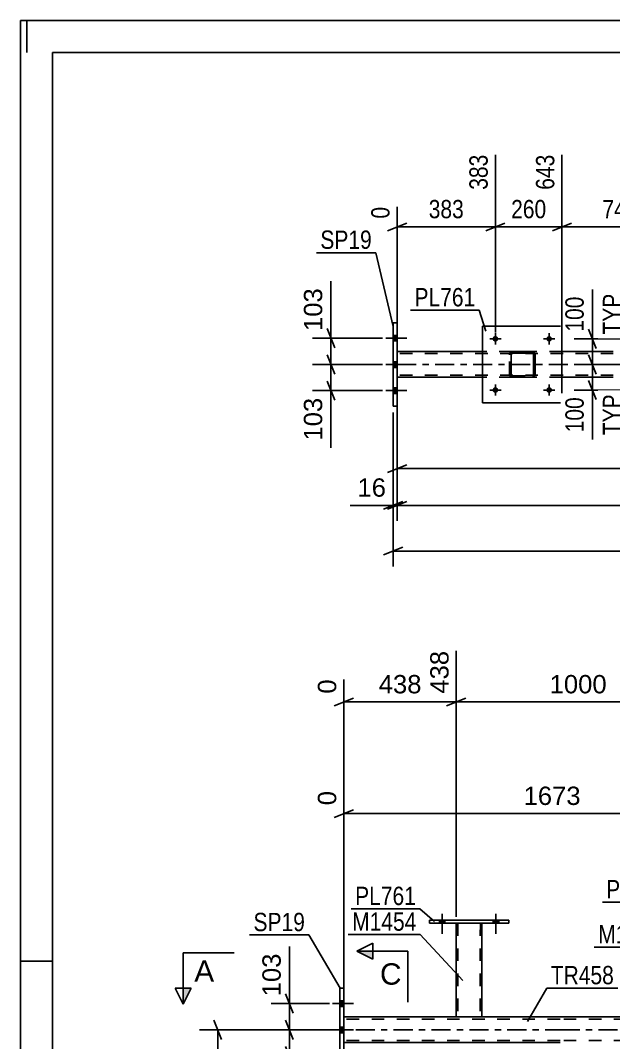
# Model space of a CAD drawing. Header units: millimetres. Extents: x 0 to 841, y 0 to 594.
# Drawn here: x 0 to 92.6, y 434.3 to 594 of the extents above; entities that cross this region are included whole.
import ezdxf

# ---------------------------------------------------------------- set-up
doc = ezdxf.new("R2010")
doc.units = ezdxf.units.MM
doc.linetypes.add('DXK_LINE_DOT2', pattern=[3.9198, 1.9599, -1.9599])
doc.linetypes.add('DXK_LINE_DOT3', pattern=[5.9187, 2.979, -0.9799, 0.9799, -0.9799])
doc.styles.add('Arial', font='arial.ttf', dxfattribs={"height": 0.2})
doc.styles.add('Arial Narrow', font='ARIALN.TTF', dxfattribs={"height": 0.2})

# ---------------------------------------------------------------- blocks, each defined once
blk = doc.blocks.new('Unknown-318892383-1113')
at = {"color": 5, "linetype": 'Continuous'}
for p, q in [((841, 594), (0, 594)), ((0, 594), (0, 0)), ((1, 589), (1, 594)), ((836, 589), (5, 589)), ((5, 589), (5, 5)), ((5, 447), (0, 447))]:
    blk.add_line(p, q, dxfattribs=at)
blk = doc.blocks.new('Bolt-318892383-4249 - 4224')
at = {"linetype": 'Continuous'}
for points in [[(65.41, 452.92), (66.29, 452.92), (66.29, 453.4), (65.41, 453.4)], [(73.81, 452.92), (74.69, 452.92), (74.69, 453.4), (73.81, 453.4)]]:
    blk.add_hatch(color=1, dxfattribs=at).paths.add_polyline_path(points)
at = {"color": 1, "linetype": 'Continuous'}
for p, q in [((65.85, 454.4), (65.85, 451.28)), ((74.25, 454.4), (74.25, 451.28)), ((65.41, 453.4), (65.41, 452.92)), ((66.29, 453.4), (66.29, 452.92)), ((73.81, 453.4), (73.81, 452.92)), ((74.69, 453.4), (74.69, 452.92))]:
    blk.add_line(p, q, dxfattribs=at)
blk = doc.blocks.new('Bolt-318892383-4278 - 4224')
at = {"linetype": 'Continuous'}
for points in [[(65.41, 452.92), (66.29, 452.92), (66.29, 453.4), (65.41, 453.4)], [(73.81, 452.92), (74.69, 452.92), (74.69, 453.4), (73.81, 453.4)]]:
    blk.add_hatch(color=1, dxfattribs=at).paths.add_polyline_path(points)
at = {"color": 1, "linetype": 'Continuous'}
for p, q in [((65.85, 454.4), (65.85, 451.28)), ((74.25, 454.4), (74.25, 451.28)), ((65.41, 453.4), (65.41, 452.92)), ((66.29, 453.4), (66.29, 452.92)), ((73.81, 453.4), (73.81, 452.92)), ((74.69, 453.4), (74.69, 452.92))]:
    blk.add_line(p, q, dxfattribs=at)
blk = doc.blocks.new('Part-318892383-4358 - 4224')
at = {"color": 2, "linetype": 'Continuous'}
for p, q in [((63.85, 452.92), (63.85, 453.4)), ((76.25, 453.4), (63.85, 453.4)), ((76.25, 452.92), (63.85, 452.92)), ((76.25, 452.92), (76.25, 453.4))]:
    blk.add_line(p, q, dxfattribs=at)
blk = doc.blocks.new('Part-318892383-4353 - 4224')
at = {"color": 2, "linetype": 'Continuous'}
for p, q in [((68.04, 438.28), (50.51, 438.28)), ((84.25, 438.28), (72.04, 438.28)), ((106.1, 438.28), (84.35, 438.28)), ((84.25, 434.28), (50.51, 434.28))]:
    blk.add_line(p, q, dxfattribs=at)
at = {"color": 7, "linetype": 'DXK_LINE_DOT2'}
for p, q in [((50.51, 434.28), (50.51, 438.28)), ((84.25, 437.96), (50.51, 437.96)), ((72.04, 438.28), (68.04, 438.28)), ((768.84, 437.96), (84.35, 437.96)), ((84.25, 434.6), (50.51, 434.6)), ((768.84, 434.6), (84.35, 434.6))]:
    blk.add_line(p, q, dxfattribs=at)
at = {"color": 7, "linetype": 'DXK_LINE_DOT3'}
for p, q in [((40.51, 436.28), (84.25, 436.28)), ((84.35, 436.28), (778.64, 436.28))]:
    blk.add_line(p, q, dxfattribs=at)
blk = doc.blocks.new('Part-318892383-4363 - 4224')
at = {"color": 2, "linetype": 'Continuous'}
for p, q in [((68.05, 452.92), (68.04, 438.28)), ((72.05, 452.92), (72.04, 438.28)), ((68.08, 438.28), (68.04, 438.28)), ((68.18, 438.28), (68.08, 438.28)), ((68.34, 438.28), (68.18, 438.28)), ((71.74, 438.28), (68.34, 438.28)), ((71.9, 438.28), (71.74, 438.28)), ((72, 438.28), (71.9, 438.28)), ((72.04, 438.28), (72, 438.28))]:
    blk.add_line(p, q, dxfattribs=at)
at = {"color": 7, "linetype": 'DXK_LINE_DOT2'}
for p, q in [((68.05, 452.92), (68.05, 452.92)), ((68.05, 452.92), (68.05, 452.92)), ((68.05, 452.92), (68.05, 452.92)), ((68.08, 452.92), (68.05, 452.92)), ((68.05, 452.92), (68.08, 452.92)), ((68.19, 452.92), (68.08, 452.92)), ((68.08, 452.92), (68.19, 452.92)), ((68.34, 452.92), (68.19, 452.92)), ((68.19, 452.92), (68.34, 452.92)), ((68.29, 452.92), (68.28, 438.28)), ((68.29, 452.92), (68.29, 452.92)), ((68.3, 452.92), (68.29, 452.92)), ((68.29, 452.92), (68.3, 452.92)), ((68.36, 452.92), (68.3, 452.92)), ((68.3, 452.92), (68.36, 452.92)), ((71.75, 452.92), (68.34, 452.92)), ((71.75, 452.92), (68.34, 452.92)), ((71.66, 452.92), (68.36, 452.92)), ((68.36, 452.92), (68.43, 452.92)), ((71.74, 452.92), (68.43, 452.92)), ((71.74, 452.92), (71.66, 452.92)), ((71.79, 452.92), (71.74, 452.92)), ((71.74, 452.92), (71.79, 452.92)), ((71.75, 452.92), (71.91, 452.92)), ((71.91, 452.92), (71.75, 452.92)), ((71.81, 452.92), (71.79, 452.92)), ((71.79, 452.92), (71.81, 452.92)), ((71.81, 452.92), (71.8, 438.28)), ((71.81, 452.92), (71.81, 452.92)), ((71.91, 452.92), (72.01, 452.92)), ((72.01, 452.92), (71.91, 452.92)), ((72.01, 452.92), (72.05, 452.92)), ((72.05, 452.92), (72.01, 452.92)), ((72.05, 452.92), (72.05, 452.92)), ((72.05, 452.92), (72.05, 452.92)), ((72.05, 452.92), (72.05, 452.92)), ((68.04, 438.28), (68.08, 438.28)), ((68.08, 438.28), (68.18, 438.28)), ((68.18, 438.28), (68.34, 438.28)), ((68.3, 438.28), (68.28, 438.28)), ((68.28, 438.28), (68.3, 438.28)), ((68.35, 438.28), (68.3, 438.28)), ((68.3, 438.28), (68.34, 438.28)), ((71.74, 438.28), (68.34, 438.28)), ((68.34, 438.28), (68.35, 438.28)), ((71.65, 438.28), (68.35, 438.28)), ((68.35, 438.28), (68.43, 438.28)), ((71.73, 438.28), (68.43, 438.28)), ((71.73, 438.28), (71.65, 438.28)), ((71.78, 438.28), (71.73, 438.28)), ((71.73, 438.28), (71.78, 438.28)), ((71.74, 438.28), (71.9, 438.28)), ((71.8, 438.28), (71.78, 438.28)), ((71.78, 438.28), (71.8, 438.28)), ((71.9, 438.28), (72, 438.28)), ((72, 438.28), (72.04, 438.28))]:
    blk.add_line(p, q, dxfattribs=at)
blk = doc.blocks.new('Bolt-318892383-4507 - 4224')
at = {"linetype": 'Continuous'}
for points in [[(50.51, 439.94), (50.51, 440.82), (49.87, 440.82), (49.87, 439.94)], [(50.51, 439.94), (50.51, 440.82), (49.87, 440.82), (49.87, 439.94)], [(50.51, 439.94), (50.51, 440.82), (49.87, 440.82), (49.87, 439.94)], [(50.51, 435.82), (50.51, 436.7), (49.87, 436.7), (49.87, 435.82)], [(50.51, 435.82), (50.51, 436.7), (49.87, 436.7), (49.87, 435.82)], [(50.51, 431.74), (50.51, 432.62), (49.87, 432.62), (49.87, 431.74)], [(50.51, 431.74), (50.51, 432.62), (49.87, 432.62), (49.87, 431.74)], [(50.51, 431.74), (50.51, 432.62), (49.87, 432.62), (49.87, 431.74)]]:
    blk.add_hatch(color=1, dxfattribs=at).paths.add_polyline_path(points)
at = {"color": 1, "linetype": 'Continuous'}
for p, q in [((49.87, 440.82), (50.51, 440.82)), ((49.87, 440.82), (50.51, 440.82)), ((49.87, 440.82), (50.51, 440.82)), ((48.71, 440.38), (52.03, 440.38)), ((48.71, 440.38), (52.03, 440.38)), ((48.71, 440.38), (52.03, 440.38)), ((49.87, 439.94), (50.51, 439.94)), ((49.87, 439.94), (50.51, 439.94)), ((49.87, 439.94), (50.51, 439.94)), ((48.71, 436.26), (52.03, 436.26)), ((48.71, 436.26), (52.03, 436.26)), ((49.87, 436.7), (50.51, 436.7)), ((49.87, 436.7), (50.51, 436.7)), ((49.87, 435.82), (50.51, 435.82)), ((49.87, 435.82), (50.51, 435.82)), ((48.71, 432.18), (52.03, 432.18)), ((48.71, 432.18), (52.03, 432.18)), ((48.71, 432.18), (52.03, 432.18)), ((49.87, 432.62), (50.51, 432.62)), ((49.87, 432.62), (50.51, 432.62)), ((49.87, 432.62), (50.51, 432.62)), ((49.87, 431.74), (50.51, 431.74)), ((49.87, 431.74), (50.51, 431.74)), ((49.87, 431.74), (50.51, 431.74))]:
    blk.add_line(p, q, dxfattribs=at)
blk = doc.blocks.new('Part-318892383-4689 - 4224')
at = {"color": 2, "linetype": 'Continuous'}
for p, q in [((49.87, 429.78), (49.87, 442.78)), ((50.51, 442.78), (49.87, 442.78)), ((50.51, 429.78), (50.51, 442.78)), ((49.87, 429.78), (50.51, 429.78))]:
    blk.add_line(p, q, dxfattribs=at)
blk = doc.blocks.new('Part-318892383-6017 - 5883')
at = {"color": 2, "linetype": 'Continuous'}
for p, q in [((58.83, 546.75), (58.19, 546.75)), ((58.19, 546.75), (58.19, 533.75)), ((58.83, 546.75), (58.83, 533.75)), ((58.83, 533.75), (58.19, 533.75))]:
    blk.add_line(p, q, dxfattribs=at)
blk = doc.blocks.new('Part-318892383-5936 - 5883')
at = {"color": 2, "linetype": 'Continuous'}
for p, q in [((72.16, 534.25), (72.16, 546.25)), ((72.16, 546.25), (72.16, 546.25)), ((72.16, 546.25), (84.56, 546.25)), ((84.56, 546.25), (84.56, 534.25)), ((72.16, 534.25), (72.16, 534.25)), ((84.56, 534.25), (72.16, 534.25))]:
    blk.add_line(p, q, dxfattribs=at)
at = {"color": 7, "linetype": 'DXK_LINE_DOT2'}
for p, q in [((72.16, 546.25), (72.16, 534.25)), ((72.16, 546.25), (72.16, 546.25)), ((84.56, 534.25), (84.56, 546.25)), ((72.16, 534.25), (72.16, 534.25))]:
    blk.add_line(p, q, dxfattribs=at)
blk = doc.blocks.new('Bolt-318892383-5907 - 5883')
at = {"linetype": 'Continuous'}
for points in [[(73.72, 536.25), (73.73, 536.34), (73.76, 536.43), (73.8, 536.51), (73.87, 536.58), (73.94, 536.63), (74.02, 536.67), (74.11, 536.69), (74.21, 536.69), (74.3, 536.67), (74.38, 536.63), (74.45, 536.58), (74.52, 536.51), (74.56, 536.43), (74.59, 536.34), (74.6, 536.25), (74.59, 536.16), (74.56, 536.07), (74.52, 535.99), (74.45, 535.92), (74.38, 535.87), (74.3, 535.83), (74.21, 535.81), (74.11, 535.81), (74.02, 535.83), (73.94, 535.87), (73.87, 535.92), (73.8, 535.99), (73.76, 536.07), (73.73, 536.16)], [(82.12, 536.25), (82.13, 536.34), (82.16, 536.43), (82.2, 536.51), (82.27, 536.58), (82.34, 536.63), (82.42, 536.67), (82.51, 536.69), (82.61, 536.69), (82.7, 536.67), (82.78, 536.63), (82.85, 536.58), (82.92, 536.51), (82.96, 536.43), (82.99, 536.34), (83, 536.25), (82.99, 536.16), (82.96, 536.07), (82.92, 535.99), (82.85, 535.92), (82.78, 535.87), (82.7, 535.83), (82.61, 535.81), (82.51, 535.81), (82.42, 535.83), (82.34, 535.87), (82.27, 535.92), (82.2, 535.99), (82.16, 536.07), (82.13, 536.16)]]:
    blk.add_hatch(color=1, dxfattribs=at).paths.add_polyline_path(points)
at = {"color": 1, "linetype": 'Continuous'}
for p, q in [((74.16, 537.13), (74.16, 535.37)), ((82.56, 537.13), (82.56, 535.37)), ((73.28, 536.25), (75.04, 536.25)), ((81.68, 536.25), (83.44, 536.25))]:
    blk.add_line(p, q, dxfattribs=at)
blk = doc.blocks.new('Bolt-318892383-5908 - 5883')
at = {"linetype": 'Continuous'}
for points in [[(73.72, 544.25), (73.73, 544.34), (73.76, 544.43), (73.8, 544.51), (73.87, 544.58), (73.94, 544.63), (74.02, 544.67), (74.11, 544.69), (74.21, 544.69), (74.3, 544.67), (74.38, 544.63), (74.45, 544.58), (74.52, 544.51), (74.56, 544.43), (74.59, 544.34), (74.6, 544.25), (74.59, 544.16), (74.56, 544.07), (74.52, 543.99), (74.45, 543.92), (74.38, 543.87), (74.3, 543.83), (74.21, 543.81), (74.11, 543.81), (74.02, 543.83), (73.94, 543.87), (73.87, 543.92), (73.8, 543.99), (73.76, 544.07), (73.73, 544.16)], [(82.12, 544.25), (82.13, 544.34), (82.16, 544.43), (82.2, 544.51), (82.27, 544.58), (82.34, 544.63), (82.42, 544.67), (82.51, 544.69), (82.61, 544.69), (82.7, 544.67), (82.78, 544.63), (82.85, 544.58), (82.92, 544.51), (82.96, 544.43), (82.99, 544.34), (83, 544.25), (82.99, 544.16), (82.96, 544.07), (82.92, 543.99), (82.85, 543.92), (82.78, 543.87), (82.7, 543.83), (82.61, 543.81), (82.51, 543.81), (82.42, 543.83), (82.34, 543.87), (82.27, 543.92), (82.2, 543.99), (82.16, 544.07), (82.13, 544.16)]]:
    blk.add_hatch(color=1, dxfattribs=at).paths.add_polyline_path(points)
at = {"color": 1, "linetype": 'Continuous'}
for p, q in [((74.16, 545.13), (74.16, 543.37)), ((82.56, 545.13), (82.56, 543.37)), ((73.28, 544.25), (75.04, 544.25)), ((81.68, 544.25), (83.44, 544.25))]:
    blk.add_line(p, q, dxfattribs=at)
blk = doc.blocks.new('Bolt-318892383-5919 - 5883')
at = {"linetype": 'Continuous'}
for points in [[(58.19, 544.79), (58.19, 543.91), (58.83, 543.91), (58.83, 544.79)], [(58.19, 544.79), (58.19, 543.91), (58.83, 543.91), (58.83, 544.79)], [(58.19, 544.79), (58.19, 543.91), (58.83, 543.91), (58.83, 544.79)], [(58.19, 540.67), (58.19, 539.79), (58.83, 539.79), (58.83, 540.67)], [(58.19, 540.67), (58.19, 539.79), (58.83, 539.79), (58.83, 540.67)], [(58.19, 536.59), (58.19, 535.71), (58.83, 535.71), (58.83, 536.59)], [(58.19, 536.59), (58.19, 535.71), (58.83, 535.71), (58.83, 536.59)], [(58.19, 536.59), (58.19, 535.71), (58.83, 535.71), (58.83, 536.59)]]:
    blk.add_hatch(color=1, dxfattribs=at).paths.add_polyline_path(points)
at = {"color": 1, "linetype": 'Continuous'}
for p, q in [((58.19, 544.79), (58.83, 544.79)), ((58.19, 544.79), (58.83, 544.79)), ((58.19, 544.79), (58.83, 544.79)), ((57.03, 544.35), (60.35, 544.35)), ((57.03, 544.35), (60.35, 544.35)), ((57.03, 544.35), (60.35, 544.35)), ((58.19, 543.91), (58.83, 543.91)), ((58.19, 543.91), (58.83, 543.91)), ((58.19, 543.91), (58.83, 543.91)), ((57.03, 540.23), (60.35, 540.23)), ((57.03, 540.23), (60.35, 540.23)), ((58.19, 540.67), (58.83, 540.67)), ((58.19, 540.67), (58.83, 540.67)), ((58.19, 539.79), (58.83, 539.79)), ((58.19, 539.79), (58.83, 539.79)), ((57.03, 536.15), (60.35, 536.15)), ((57.03, 536.15), (60.35, 536.15)), ((57.03, 536.15), (60.35, 536.15)), ((58.19, 536.59), (58.83, 536.59)), ((58.19, 536.59), (58.83, 536.59)), ((58.19, 536.59), (58.83, 536.59)), ((58.19, 535.71), (58.83, 535.71)), ((58.19, 535.71), (58.83, 535.71)), ((58.19, 535.71), (58.83, 535.71))]:
    blk.add_line(p, q, dxfattribs=at)
blk = doc.blocks.new('Part-318892383-5931 - 5883')
at = {"color": 7, "linetype": 'DXK_LINE_DOT2'}
for p, q in [((76.36, 541.77), (76.39, 541.95)), ((76.4, 541.95), (76.36, 541.77)), ((76.36, 538.73), (76.36, 541.77)), ((76.36, 541.77), (76.36, 541.77)), ((76.36, 538.73), (76.36, 541.77)), ((76.6, 541.77), (76.62, 541.86)), ((76.61, 541.86), (76.6, 541.77)), ((76.6, 538.73), (76.6, 541.77)), ((76.6, 541.77), (76.6, 541.77)), ((76.6, 541.77), (76.6, 538.73)), ((76.67, 541.94), (76.61, 541.86)), ((76.62, 541.86), (76.67, 541.94)), ((76.65, 542.21), (76.84, 542.25)), ((76.84, 542.25), (76.66, 542.21)), ((76.67, 541.94), (76.75, 541.99)), ((76.74, 541.99), (76.67, 541.94)), ((76.84, 542.01), (76.74, 541.99)), ((76.75, 541.99), (76.84, 542.01)), ((76.84, 542.25), (79.88, 542.25)), ((76.84, 542.25), (76.84, 542.25)), ((76.84, 542.25), (79.88, 542.25)), ((76.84, 542.01), (79.88, 542.01)), ((76.84, 542.01), (76.84, 542.01)), ((79.88, 542.01), (76.84, 542.01)), ((79.88, 542.25), (79.88, 542.25)), ((79.88, 542.25), (80.06, 542.21)), ((80.06, 542.21), (79.88, 542.25)), ((79.88, 542.01), (79.88, 542.01)), ((79.88, 542.01), (79.97, 541.99)), ((79.97, 541.99), (79.88, 542.01)), ((79.97, 541.99), (79.97, 541.99)), ((79.97, 541.99), (80.05, 541.94)), ((80.05, 541.94), (79.97, 541.99)), ((80.05, 541.94), (80.1, 541.86)), ((80.1, 541.86), (80.05, 541.94)), ((80.1, 541.86), (80.12, 541.77)), ((80.12, 541.77), (80.1, 541.86)), ((80.12, 538.73), (80.12, 541.77)), ((80.12, 541.77), (80.12, 541.77)), ((80.12, 541.77), (80.12, 538.73)), ((80.32, 541.95), (80.36, 541.77)), ((80.36, 541.77), (80.32, 541.95)), ((80.36, 538.73), (80.36, 541.77)), ((80.36, 541.77), (80.36, 541.77)), ((80.36, 541.77), (80.36, 538.73)), ((76.36, 538.73), (76.36, 538.73)), ((76.39, 538.55), (76.36, 538.73)), ((76.36, 538.73), (76.4, 538.55)), ((76.6, 538.73), (76.6, 538.73)), ((76.62, 538.64), (76.6, 538.73)), ((76.6, 538.73), (76.61, 538.64)), ((76.61, 538.64), (76.67, 538.56)), ((76.67, 538.56), (76.62, 538.64)), ((76.65, 538.29), (76.66, 538.29)), ((76.84, 538.25), (76.65, 538.29)), ((76.66, 538.29), (76.84, 538.25)), ((76.75, 538.51), (76.67, 538.56)), ((76.67, 538.56), (76.74, 538.51)), ((76.74, 538.51), (76.84, 538.49)), ((76.84, 538.49), (76.75, 538.51)), ((76.84, 538.49), (79.88, 538.49)), ((76.84, 538.49), (76.84, 538.49)), ((76.84, 538.49), (79.88, 538.49)), ((76.84, 538.25), (79.88, 538.25)), ((76.84, 538.25), (76.84, 538.25)), ((76.84, 538.25), (79.88, 538.25)), ((79.97, 538.51), (79.88, 538.49)), ((79.88, 538.49), (79.97, 538.51)), ((79.88, 538.49), (79.88, 538.49)), ((80.06, 538.29), (79.88, 538.25)), ((79.88, 538.25), (80.06, 538.29)), ((79.88, 538.25), (79.88, 538.25)), ((80.05, 538.56), (79.97, 538.51)), ((79.97, 538.51), (80.05, 538.56)), ((80.1, 538.64), (80.05, 538.56)), ((80.05, 538.56), (80.1, 538.64)), ((80.12, 538.73), (80.1, 538.64)), ((80.1, 538.64), (80.12, 538.73)), ((80.12, 538.73), (80.12, 538.73)), ((80.36, 538.73), (80.32, 538.55)), ((80.32, 538.55), (80.36, 538.73)), ((80.36, 538.73), (80.36, 538.73))]:
    blk.add_line(p, q, dxfattribs=at)
at = {"color": 7, "linetype": 'DXK_LINE_DOT3'}
blk.add_line((78.36, 540.25), (78.35, 540.25), dxfattribs=at)
at = {"color": 7, "linetype": 'DXK_LINE_DOT2'}
for centre, start, end in [((76.84, 541.77), 112.5, 157.5), ((76.84, 541.77), 112.5, 157.5), ((79.88, 541.77), 22.5, 67.5), ((79.88, 541.77), 22.5, 67.5), ((76.84, 538.73), 202.5, 247.5), ((76.84, 538.73), 202.5, 247.5), ((79.88, 538.73), 292.5, 337.5), ((79.88, 538.73), 292.5, 337.5)]:
    blk.add_arc(centre, 0.48, start, end, dxfattribs=at)
blk = doc.blocks.new('Part-318892383-5941 - 5883')
at = {"color": 2, "linetype": 'Continuous'}
for p, q in [((72.16, 542.25), (58.83, 542.25)), ((92.56, 542.25), (84.56, 542.25)), ((72.16, 538.25), (58.83, 538.25)), ((92.56, 538.25), (84.56, 538.25))]:
    blk.add_line(p, q, dxfattribs=at)
at = {"color": 7, "linetype": 'DXK_LINE_DOT2'}
for p, q in [((58.83, 542.25), (58.83, 538.25)), ((92.56, 541.93), (58.83, 541.93)), ((84.56, 542.25), (72.16, 542.25)), ((92.56, 538.57), (58.83, 538.57)), ((84.56, 538.25), (72.16, 538.25))]:
    blk.add_line(p, q, dxfattribs=at)
at = {"color": 7, "linetype": 'DXK_LINE_DOT3'}
blk.add_line((58.83, 540.25), (92.56, 540.25), dxfattribs=at)
blk = doc.blocks.new('StraightDimension-318892383-5460 - 4224')
at = {"color": 7, "linetype": 'Continuous'}
for p, q in [((68.05, 453.92), (68.05, 495.48)), ((50.51, 439.28), (50.51, 491.03)), ((52.01, 488.1), (49.01, 486.9)), ((50.51, 487.5), (68.05, 487.5)), ((66.55, 486.9), (69.55, 488.1))]:
    blk.add_line(p, q, dxfattribs=at)
at = {"color": 0}
blk.add_wipeout([(63.21, 488.25), (63.21, 492.45), (55.34, 492.45), (55.34, 488.25)], dxfattribs=at)
at = {"color": 0, "linetype": 'Continuous'}
blk.add_wipeout([(49.91, 491.63), (45.71, 491.63), (45.71, 488.2), (49.91, 488.2)], dxfattribs=at)
at = {"color": 3, "linetype": 'Continuous', "style": 'Arial'}
blk.add_text('0', height=2.87, rotation=90.0002, dxfattribs=at).set_placement((49.31, 488.8))
at = {"color": 0, "linetype": 'Continuous'}
blk.add_wipeout([(67.45, 496.08), (63.25, 496.08), (63.25, 488.2), (67.45, 488.2)], dxfattribs=at)
at = {"color": 3, "linetype": 'Continuous', "style": 'Arial'}
blk.add_text('438', height=2.865, rotation=90.0002, dxfattribs=at).set_placement((66.85, 488.8))
at = {"color": 3, "style": 'Arial'}
blk.add_text('438', height=2.865, dxfattribs=at).set_placement((55.94, 488.85))
blk = doc.blocks.new('StraightDimension-318892383-5310 - 4224')
at = {"color": 7, "linetype": 'Continuous'}
for p, q in [((106.11, 453.91), (106.11, 497.7)), ((68.05, 453.92), (68.05, 495.48)), ((69.55, 488.1), (66.55, 486.9)), ((68.05, 487.5), (106.11, 487.5)), ((104.61, 486.9), (107.61, 488.1))]:
    blk.add_line(p, q, dxfattribs=at)
at = {"color": 0, "linetype": 'Continuous'}
blk.add_wipeout([(105.51, 498.3), (101.31, 498.3), (101.31, 488.2), (105.51, 488.2)], dxfattribs=at)
at = {"color": 0}
blk.add_wipeout([(92.12, 488.25), (92.12, 492.45), (82.03, 492.45), (82.03, 488.25)], dxfattribs=at)
at = {"color": 3, "linetype": 'Continuous', "style": 'Arial'}
blk.add_text('1438', height=2.865, rotation=90.0002, dxfattribs=at).set_placement((104.91, 488.8))
at = {"color": 3, "style": 'Arial'}
blk.add_text('1000', height=2.865, dxfattribs=at).set_placement((82.63, 488.85))
blk = doc.blocks.new('StraightDimension-318892383-5284 - 4224')
at = {"color": 7, "linetype": 'Continuous'}
for p, q in [((41.39, 441.88), (42.59, 438.88)), ((48.28, 440.38), (39.14, 440.38)), ((41.99, 436.28), (41.99, 440.38)), ((42.59, 434.78), (41.39, 437.78)), ((48.87, 436.28), (39.14, 436.28))]:
    blk.add_line(p, q, dxfattribs=at)
at = {"color": 0}
blk.add_wipeout([(41.24, 448.78), (37.04, 448.78), (37.04, 440.91), (41.24, 440.91)], dxfattribs=at)
at = {"color": 7, "linetype": 'Continuous'}
blk.add_line((41.99, 440.38), (41.99, 449.3), dxfattribs=at)
blk.add_line((41.99, 440.38), (41.99, 449.3), dxfattribs=at)
at = {"color": 3, "style": 'Arial'}
blk.add_text('103', height=2.865, rotation=90.0002, dxfattribs=at).set_placement((40.64, 441.51))
blk = doc.blocks.new('StraightDimension-318892383-4905 - 4224')
at = {"color": 7, "linetype": 'Continuous'}
for p, q in [((31.4, 434.78), (30.2, 437.78)), ((49.51, 436.28), (27.95, 436.28)), ((30.8, 310.42), (30.8, 436.28)), ((30.2, 311.92), (31.4, 308.92)), ((92.51, 310.42), (27.95, 310.42))]:
    blk.add_line(p, q, dxfattribs=at)
at = {"color": 0}
blk.add_wipeout([(30.05, 378.4), (25.85, 378.4), (25.85, 368.31), (30.05, 368.31)], dxfattribs=at)
at = {"color": 3, "style": 'Arial'}
blk.add_text('3147', height=2.865, rotation=90.0002, dxfattribs=at).set_placement((29.45, 368.91))
blk = doc.blocks.new('StraightDimension-318892383-5276 - 4224')
at = {"color": 7, "linetype": 'Continuous'}
for p, q in [((41.39, 437.78), (42.59, 434.78)), ((48.87, 436.28), (39.14, 436.28)), ((41.99, 432.18), (41.99, 436.28)), ((42.59, 430.68), (41.39, 433.68)), ((48.25, 432.18), (39.14, 432.18))]:
    blk.add_line(p, q, dxfattribs=at)
at = {"color": 0}
blk.add_wipeout([(41.24, 431.66), (37.04, 431.66), (37.04, 423.79), (41.24, 423.79)], dxfattribs=at)
at = {"color": 7, "linetype": 'Continuous'}
blk.add_line((41.99, 432.18), (41.99, 423.26), dxfattribs=at)
blk.add_line((41.99, 432.18), (41.99, 423.26), dxfattribs=at)
at = {"color": 3, "style": 'Arial'}
blk.add_text('103', height=2.865, rotation=90.0002, dxfattribs=at).set_placement((40.64, 424.39))
blk = doc.blocks.new('StraightDimension-318892383-5703 - 4224')
at = {"color": 7, "linetype": 'Continuous'}
for p, q in [((115.49, 435.28), (115.49, 480.25)), ((50.51, 439.28), (50.51, 473.58)), ((52.01, 470.66), (49.01, 469.46)), ((50.51, 470.06), (115.49, 470.06)), ((113.99, 469.46), (116.99, 470.66))]:
    blk.add_line(p, q, dxfattribs=at)
at = {"color": 0, "linetype": 'Continuous'}
for points in [[(114.89, 480.85), (110.69, 480.85), (110.69, 470.76), (114.89, 470.76)], [(49.91, 474.18), (45.71, 474.18), (45.71, 470.76), (49.91, 470.76)]]:
    blk.add_wipeout(points, dxfattribs=at)
at = {"color": 0}
blk.add_wipeout([(88.05, 470.81), (88.05, 475.01), (77.96, 475.01), (77.96, 470.81)], dxfattribs=at)
at = {"color": 3, "linetype": 'Continuous', "style": 'Arial'}
for s, height, p in [('1673', 2.865, (114.29, 471.36)), ('0', 2.87, (49.31, 471.36))]:
    blk.add_text(s, height=height, rotation=90.0002, dxfattribs=at).set_placement(p)
at = {"color": 3, "style": 'Arial'}
blk.add_text('1673', height=2.865, dxfattribs=at).set_placement((78.56, 471.41))
blk = doc.blocks.new('StraightDimension-318892383-13754 - 5883')
at = {"color": 7, "linetype": 'Continuous'}
for p, q in [((74.16, 545.25), (74.16, 573.02)), ((58.83, 543.25), (58.83, 564.87)), ((60.33, 562.34), (57.33, 561.14)), ((72.66, 561.14), (75.66, 562.34)), ((58.83, 561.74), (74.16, 561.74))]:
    blk.add_line(p, q, dxfattribs=at)
at = {"color": 0, "linetype": 'Continuous'}
blk.add_wipeout([(58.23, 565.47), (54.03, 565.47), (54.03, 562.44), (58.23, 562.44)], dxfattribs=at)
at = {"color": 0}
blk.add_wipeout([(69.84, 562.49), (69.84, 566.69), (63.15, 566.69), (63.15, 562.49)], dxfattribs=at)
at = {"color": 3, "style": 'Arial Narrow'}
blk.add_text('383', height=2.863, dxfattribs=at).set_placement((63.75, 563.09))
at = {"color": 3, "linetype": 'Continuous', "style": 'Arial Narrow'}
blk.add_text('0', height=2.86, rotation=90.0002, dxfattribs=at).set_placement((57.63, 563.04))
at = {"color": 0, "linetype": 'Continuous'}
blk.add_wipeout([(73.56, 573.62), (69.36, 573.62), (69.36, 566.94), (73.56, 566.94)], dxfattribs=at)
at = {"color": 3, "linetype": 'Continuous', "style": 'Arial Narrow'}
blk.add_text('383', height=2.863, rotation=90.0002, dxfattribs=at).set_placement((72.96, 567.54))
blk = doc.blocks.new('StraightDimension-318892383-6672 - 5883')
at = {"color": 7, "linetype": 'Continuous'}
for p, q in [((47.87, 541.75), (49.07, 538.75)), ((56.55, 540.25), (45.62, 540.25)), ((48.47, 536.15), (48.47, 540.25)), ((49.07, 534.65), (47.87, 537.65)), ((56.55, 536.15), (45.62, 536.15))]:
    blk.add_line(p, q, dxfattribs=at)
at = {"color": 0}
blk.add_wipeout([(47.72, 535.62), (43.52, 535.62), (43.52, 527.75), (47.72, 527.75)], dxfattribs=at)
at = {"color": 7, "linetype": 'Continuous'}
blk.add_line((48.47, 536.15), (48.47, 527.23), dxfattribs=at)
blk.add_line((48.47, 536.15), (48.47, 527.23), dxfattribs=at)
at = {"color": 3, "style": 'Arial'}
blk.add_text('103', height=2.865, rotation=90.0002, dxfattribs=at).set_placement((47.12, 528.35))
blk = doc.blocks.new('StraightDimension-318892383-6726 - 5883')
at = {"color": 7, "linetype": 'Continuous'}
for p, q in [((88.7, 545.75), (89.9, 542.75)), ((101.66, 544.25), (86.45, 544.25)), ((89.3, 540.25), (89.3, 544.25)), ((89.9, 538.75), (88.7, 541.75)), ((101.66, 540.25), (86.45, 540.25))]:
    blk.add_line(p, q, dxfattribs=at)
at = {"color": 0}
blk.add_wipeout([(88.55, 551.46), (84.35, 551.46), (84.35, 544.77), (88.55, 544.77)], dxfattribs=at)
at = {"color": 0, "linetype": 'Continuous'}
blk.add_wipeout([(94.4, 551.91), (90.2, 551.91), (90.2, 544.32), (94.4, 544.32)], dxfattribs=at)
at = {"color": 7, "linetype": 'Continuous'}
blk.add_line((89.3, 544.25), (89.3, 551.98), dxfattribs=at)
blk.add_line((89.3, 544.25), (89.3, 551.98), dxfattribs=at)
at = {"color": 3, "linetype": 'Continuous', "style": 'Arial Narrow'}
blk.add_text('TYP', height=2.863, rotation=90.0002, dxfattribs=at).set_placement((93.8, 544.92))
at = {"color": 3, "style": 'Arial Narrow'}
blk.add_text('100', height=2.863, rotation=90.0002, dxfattribs=at).set_placement((87.95, 545.37))
blk = doc.blocks.new('StraightDimension-318892383-13753 - 5883')
at = {"color": 7, "linetype": 'Continuous'}
for p, q in [((74.16, 545.25), (74.16, 573.02)), ((84.56, 543.25), (84.56, 573.02)), ((72.66, 561.14), (75.66, 562.34)), ((86.06, 562.34), (83.06, 561.14)), ((74.16, 561.74), (84.56, 561.74))]:
    blk.add_line(p, q, dxfattribs=at)
at = {"color": 0}
blk.add_wipeout([(82.7, 562.49), (82.7, 566.69), (76.02, 566.69), (76.02, 562.49)], dxfattribs=at)
at = {"color": 3, "style": 'Arial Narrow'}
blk.add_text('260', height=2.863, dxfattribs=at).set_placement((76.62, 563.09))
at = {"color": 0, "linetype": 'Continuous'}
blk.add_wipeout([(83.96, 573.62), (79.76, 573.62), (79.76, 566.94), (83.96, 566.94)], dxfattribs=at)
at = {"color": 3, "linetype": 'Continuous', "style": 'Arial Narrow'}
blk.add_text('643', height=2.863, rotation=90.0002, dxfattribs=at).set_placement((83.36, 567.54))
blk = doc.blocks.new('StraightDimension-318892383-6641 - 5883')
at = {"color": 7, "linetype": 'Continuous'}
for p, q in [((58.19, 532.75), (58.19, 515.83)), ((58.83, 532.75), (58.83, 515.83)), ((56.69, 517.63), (59.69, 518.83)), ((60.33, 518.83), (57.33, 517.63)), ((58.19, 518.23), (58.83, 518.23))]:
    blk.add_line(p, q, dxfattribs=at)
at = {"color": 0}
blk.add_wipeout([(57.66, 518.98), (57.66, 523.18), (52.02, 523.18), (52.02, 518.98)], dxfattribs=at)
at = {"color": 7, "linetype": 'Continuous'}
blk.add_line((58.19, 518.23), (51.49, 518.23), dxfattribs=at)
blk.add_line((58.19, 518.23), (51.49, 518.23), dxfattribs=at)
at = {"color": 3, "style": 'Arial'}
blk.add_text('16', height=2.865, dxfattribs=at).set_placement((52.62, 519.58))
blk = doc.blocks.new('StraightDimension-318892383-6651 - 5883')
at = {"color": 7, "linetype": 'Continuous'}
for p, q in [((58.83, 532.75), (58.83, 515.83)), ((60.33, 518.83), (57.33, 517.63)), ((58.83, 518.23), (767.59, 518.23))]:
    blk.add_line(p, q, dxfattribs=at)
blk = doc.blocks.new('StraightDimension-318892383-6682 - 5883')
at = {"color": 7, "linetype": 'Continuous'}
for p, q in [((47.87, 545.85), (49.07, 542.85)), ((56.55, 544.35), (45.62, 544.35)), ((48.47, 540.25), (48.47, 544.35)), ((49.07, 538.75), (47.87, 541.75)), ((56.55, 540.25), (45.62, 540.25))]:
    blk.add_line(p, q, dxfattribs=at)
at = {"color": 0}
blk.add_wipeout([(47.72, 552.75), (43.52, 552.75), (43.52, 544.87), (47.72, 544.87)], dxfattribs=at)
at = {"color": 7, "linetype": 'Continuous'}
blk.add_line((48.47, 544.35), (48.47, 553.27), dxfattribs=at)
blk.add_line((48.47, 544.35), (48.47, 553.27), dxfattribs=at)
at = {"color": 3, "style": 'Arial'}
blk.add_text('103', height=2.865, rotation=90.0002, dxfattribs=at).set_placement((47.12, 545.47))
blk = doc.blocks.new('StraightDimension-318892383-6708 - 5883')
at = {"color": 7, "linetype": 'Continuous'}
for p, q in [((88.7, 541.75), (89.9, 538.75)), ((101.66, 540.25), (86.45, 540.25)), ((89.3, 536.25), (89.3, 540.25)), ((89.9, 534.75), (88.7, 537.75)), ((101.66, 536.25), (86.45, 536.25))]:
    blk.add_line(p, q, dxfattribs=at)
at = {"color": 0}
blk.add_wipeout([(88.55, 535.72), (84.35, 535.72), (84.35, 529.04), (88.55, 529.04)], dxfattribs=at)
at = {"color": 0, "linetype": 'Continuous'}
blk.add_wipeout([(94.4, 536.18), (90.2, 536.18), (90.2, 528.59), (94.4, 528.59)], dxfattribs=at)
at = {"color": 7, "linetype": 'Continuous'}
blk.add_line((89.3, 536.25), (89.3, 528.52), dxfattribs=at)
blk.add_line((89.3, 536.25), (89.3, 528.52), dxfattribs=at)
at = {"color": 3, "linetype": 'Continuous', "style": 'Arial Narrow'}
blk.add_text('TYP', height=2.863, rotation=90.0002, dxfattribs=at).set_placement((93.8, 529.19))
at = {"color": 3, "style": 'Arial Narrow'}
blk.add_text('100', height=2.863, rotation=90.0002, dxfattribs=at).set_placement((87.95, 529.64))
blk = doc.blocks.new('StraightDimension-318892383-6745 - 5883')
at = {"color": 7, "linetype": 'Continuous'}
for p, q in [((58.19, 532.75), (58.19, 508.68)), ((59.69, 511.68), (56.69, 510.48)), ((58.19, 511.08), (768.23, 511.08))]:
    blk.add_line(p, q, dxfattribs=at)
blk = doc.blocks.new('StraightDimension-318892383-13070 - 5883')
at = {"color": 7, "linetype": 'Continuous'}
for p, q in [((58.83, 537.25), (58.83, 521.56)), ((60.33, 524.56), (57.33, 523.36)), ((58.83, 523.96), (713.11, 523.96))]:
    blk.add_line(p, q, dxfattribs=at)
blk = doc.blocks.new('StraightDimension-318892383-13752 - 5883')
at = {"color": 7, "linetype": 'Continuous'}
for p, q in [((84.56, 543.25), (84.56, 573.02)), ((102.66, 545.25), (102.66, 570.35)), ((86.06, 562.34), (83.06, 561.14)), ((101.16, 561.14), (104.16, 562.34)), ((84.56, 561.74), (102.66, 561.74))]:
    blk.add_line(p, q, dxfattribs=at)
at = {"color": 0, "linetype": 'Continuous'}
blk.add_wipeout([(102.06, 570.95), (97.86, 570.95), (97.86, 562.44), (102.06, 562.44)], dxfattribs=at)
at = {"color": 0}
blk.add_wipeout([(96.95, 562.49), (96.95, 566.69), (90.27, 566.69), (90.27, 562.49)], dxfattribs=at)
at = {"color": 3, "linetype": 'Continuous', "style": 'Arial Narrow'}
blk.add_text('1383', height=2.863, rotation=90.0002, dxfattribs=at).set_placement((101.46, 563.04))
at = {"color": 3, "style": 'Arial Narrow'}
blk.add_text('740', height=2.863, dxfattribs=at).set_placement((90.87, 563.09))
blk = doc.blocks.new('Mark-318892383-4354 - 4224')
at = {"color": 0}
blk.add_wipeout([(61.77, 455.77), (61.77, 458.77), (52.26, 458.77), (52.26, 455.77)], dxfattribs=at)
blk.add_wipeout([(61.77, 455.77), (61.77, 458.77), (52.26, 458.77), (52.26, 455.77)], dxfattribs=at)
at = {"color": 30, "linetype": 'Continuous'}
for p in [(51.66, 455.17), (64.64, 453.18)]:
    blk.add_line(p, (62.37, 455.17), dxfattribs=at)
at = {"color": 3, "style": 'Arial Narrow'}
blk.add_text('PL761', height=2.863, dxfattribs=at).set_placement((52.26, 455.77))
blk = doc.blocks.new('Mark-318892383-4359 - 4224')
at = {"color": 0}
blk.add_wipeout([(61.84, 451.76), (61.84, 454.76), (51.79, 454.76), (51.79, 451.76)], dxfattribs=at)
blk.add_wipeout([(61.84, 451.76), (61.84, 454.76), (51.79, 454.76), (51.79, 451.76)], dxfattribs=at)
at = {"color": 30, "linetype": 'Continuous'}
for p in [(51.19, 451.16), (69.06, 443.99)]:
    blk.add_line(p, (62.44, 451.16), dxfattribs=at)
at = {"color": 3, "style": 'Arial Narrow'}
blk.add_text('M1454', height=2.863, dxfattribs=at).set_placement((51.79, 451.76))
blk = doc.blocks.new('Mark-318892383-4349 - 4224')
at = {"color": 0}
blk.add_wipeout([(92.67, 443.39), (92.67, 446.39), (82.81, 446.39), (82.81, 443.39)], dxfattribs=at)
blk.add_wipeout([(92.67, 443.39), (92.67, 446.39), (82.81, 446.39), (82.81, 443.39)], dxfattribs=at)
at = {"color": 30, "linetype": 'Continuous'}
for p, q in [((79.19, 437.56), (82.21, 442.79)), ((82.21, 442.79), (93.27, 442.79))]:
    blk.add_line(p, q, dxfattribs=at)
at = {"color": 3, "style": 'Arial Narrow'}
blk.add_text('TR458', height=2.863, dxfattribs=at).set_placement((82.81, 443.39))
blk = doc.blocks.new('Mark-318892383-4410 - 4224')
at = {"color": 0}
blk.add_wipeout([(100.97, 456.82), (100.97, 459.82), (91.46, 459.82), (91.46, 456.82)], dxfattribs=at)
blk.add_wipeout([(100.97, 456.82), (100.97, 459.82), (91.46, 459.82), (91.46, 456.82)], dxfattribs=at)
at = {"color": 30, "linetype": 'Continuous'}
for p in [(90.86, 456.22), (102.32, 452.92)]:
    blk.add_line(p, (101.57, 456.22), dxfattribs=at)
at = {"color": 3, "style": 'Arial Narrow'}
blk.add_text('PL761', height=2.863, dxfattribs=at).set_placement((91.46, 456.82))
blk = doc.blocks.new('Mark-318892383-4445 - 4224')
at = {"color": 0}
blk.add_wipeout([(100.26, 449.79), (100.26, 452.79), (90.21, 452.79), (90.21, 449.79)], dxfattribs=at)
blk.add_wipeout([(100.26, 449.79), (100.26, 452.79), (90.21, 452.79), (90.21, 449.79)], dxfattribs=at)
at = {"color": 30, "linetype": 'Continuous'}
for p in [(89.61, 449.19), (106.13, 442.19)]:
    blk.add_line(p, (100.86, 449.19), dxfattribs=at)
at = {"color": 3, "style": 'Arial Narrow'}
blk.add_text('M1454', height=2.863, dxfattribs=at).set_placement((90.21, 449.79))
blk = doc.blocks.new('Mark-318892383-4685 - 4224')
at = {"color": 0}
blk.add_wipeout([(44.43, 451.69), (44.43, 454.69), (36.39, 454.69), (36.39, 451.69)], dxfattribs=at)
blk.add_wipeout([(44.43, 451.69), (44.43, 454.69), (36.39, 454.69), (36.39, 451.69)], dxfattribs=at)
at = {"color": 30, "linetype": 'Continuous'}
for p in [(35.79, 451.09), (49.94, 442.77)]:
    blk.add_line(p, (45.03, 451.09), dxfattribs=at)
at = {"color": 3, "style": 'Arial Narrow'}
blk.add_text('SP19', height=2.863, dxfattribs=at).set_placement((36.39, 451.69))
blk = doc.blocks.new('SectionMark-318892383-5783 - 4224')
at = {"linetype": 'Continuous'}
for points in [[(55.01, 448.58), (55.01, 447.33), (52.51, 448.58)], [(55.01, 426.13), (55.01, 424.88), (52.51, 424.88)]]:
    blk.add_hatch(color=6, dxfattribs=at).paths.add_polyline_path(points)
at = {"color": 6, "linetype": 'Continuous'}
for p, q in [((52.51, 448.58), (55.01, 449.83)), ((55.01, 447.33), (55.01, 449.83)), ((60.51, 448.58), (52.51, 448.58)), ((52.51, 448.58), (55.01, 447.33)), ((60.51, 448.58), (60.51, 440.58)), ((60.51, 424.88), (60.51, 432.88)), ((52.51, 424.88), (55.01, 426.13)), ((60.51, 424.88), (52.51, 424.88)), ((55.01, 423.63), (52.51, 424.88)), ((55.01, 426.13), (55.01, 423.63))]:
    blk.add_line(p, q, dxfattribs=at)
at = {"color": 0, "linetype": 'Continuous'}
for points in [[(59.51, 443.33), (59.51, 446.83), (56.14, 446.83), (56.14, 443.33)], [(59.51, 426.63), (59.51, 430.13), (56.14, 430.13), (56.14, 426.63)]]:
    blk.add_wipeout(points, dxfattribs=at)
at = {"color": 3, "linetype": 'Continuous', "style": 'Arial'}
for p in [(56.14, 443.33), (56.14, 426.63)]:
    blk.add_text('C', height=3.34, dxfattribs=at).set_placement(p)
blk = doc.blocks.new('SectionMark-318892383-5789 - 4224')
at = {"linetype": 'Continuous'}
blk.add_hatch(color=6, dxfattribs=at).paths.add_polyline_path([(25.39, 442.78), (26.64, 442.78), (25.39, 440.28)])
at = {"color": 6, "linetype": 'Continuous'}
for p, q in [((25.39, 448.28), (33.39, 448.28)), ((25.39, 448.28), (25.39, 440.28)), ((25.39, 440.28), (24.14, 442.78)), ((26.64, 442.78), (24.14, 442.78)), ((25.39, 440.28), (26.64, 442.78))]:
    blk.add_line(p, q, dxfattribs=at)
at = {"color": 0, "linetype": 'Continuous'}
blk.add_wipeout([(30.25, 443.78), (30.25, 447.28), (27.14, 447.28), (27.14, 443.78)], dxfattribs=at)
at = {"color": 3, "linetype": 'Continuous', "style": 'Arial'}
blk.add_text('A', height=3.34, dxfattribs=at).set_placement((27.14, 443.78))
blk = doc.blocks.new('Mark-318892383-5932 - 5883')
at = {"color": 0}
blk.add_wipeout([(71.04, 549.32), (71.04, 552.32), (61.53, 552.32), (61.53, 549.32)], dxfattribs=at)
blk.add_wipeout([(71.04, 549.32), (71.04, 552.32), (61.53, 552.32), (61.53, 549.32)], dxfattribs=at)
at = {"color": 30, "linetype": 'Continuous'}
for p in [(60.93, 548.72), (72.68, 545.44)]:
    blk.add_line(p, (71.64, 548.72), dxfattribs=at)
at = {"color": 3, "style": 'Arial Narrow'}
blk.add_text('PL761', height=2.863, dxfattribs=at).set_placement((61.53, 549.32))
blk = doc.blocks.new('Mark-318892383-6013 - 5883')
at = {"color": 0}
blk.add_wipeout([(54.87, 558.31), (54.87, 561.31), (46.83, 561.31), (46.83, 558.31)], dxfattribs=at)
blk.add_wipeout([(54.87, 558.31), (54.87, 561.31), (46.83, 561.31), (46.83, 558.31)], dxfattribs=at)
at = {"color": 30, "linetype": 'Continuous'}
for p in [(46.23, 557.71), (58.21, 546.18)]:
    blk.add_line(p, (55.47, 557.71), dxfattribs=at)
at = {"color": 3, "style": 'Arial Narrow'}
blk.add_text('SP19', height=2.863, dxfattribs=at).set_placement((46.83, 558.31))

msp = doc.modelspace()

# ---------------------------------------------------------------- block references
for name in ['Unknown-318892383-1113', 'Part-318892383-6017 - 5883', 'Part-318892383-5936 - 5883', 'Bolt-318892383-5919 - 5883', 'Bolt-318892383-5908 - 5883', 'Part-318892383-5941 - 5883', 'Part-318892383-5931 - 5883', 'Bolt-318892383-5907 - 5883', 'Bolt-318892383-4249 - 4224', 'Bolt-318892383-4278 - 4224', 'Part-318892383-4358 - 4224', 'Part-318892383-4363 - 4224', 'Part-318892383-4689 - 4224', 'Bolt-318892383-4507 - 4224', 'Part-318892383-4353 - 4224']:
    msp.add_blockref(name, (0, 0))

# ---------------------------------------------------------------- next in the draw order: block references
for name in ['StraightDimension-318892383-13754 - 5883', 'StraightDimension-318892383-6726 - 5883', 'StraightDimension-318892383-6672 - 5883', 'StraightDimension-318892383-5460 - 4224']:
    msp.add_blockref(name, (0, 0))

# ---------------------------------------------------------------- next in the draw order: block references
for name in ['StraightDimension-318892383-13753 - 5883', 'StraightDimension-318892383-6682 - 5883', 'StraightDimension-318892383-6641 - 5883', 'StraightDimension-318892383-5310 - 4224', 'StraightDimension-318892383-5284 - 4224']:
    msp.add_blockref(name, (0, 0))

# ---------------------------------------------------------------- next in the draw order: block references
for name in ['StraightDimension-318892383-13752 - 5883', 'Mark-318892383-6013 - 5883', 'Mark-318892383-5932 - 5883', 'StraightDimension-318892383-6651 - 5883', 'StraightDimension-318892383-4905 - 4224']:
    msp.add_blockref(name, (0, 0))

# ---------------------------------------------------------------- next in the draw order: block references
for name in ['StraightDimension-318892383-6708 - 5883', 'StraightDimension-318892383-5276 - 4224']:
    msp.add_blockref(name, (0, 0))

# ---------------------------------------------------------------- next in the draw order: block references
for name in ['StraightDimension-318892383-6745 - 5883', 'StraightDimension-318892383-5703 - 4224']:
    msp.add_blockref(name, (0, 0))

# ---------------------------------------------------------------- next in the draw order: block references
for name in ['StraightDimension-318892383-13070 - 5883', 'Mark-318892383-4354 - 4224', 'Mark-318892383-4410 - 4224', 'Mark-318892383-4685 - 4224', 'Mark-318892383-4349 - 4224']:
    msp.add_blockref(name, (0, 0))

# ---------------------------------------------------------------- next in the draw order: block references
for name in ['Mark-318892383-4359 - 4224', 'Mark-318892383-4445 - 4224']:
    msp.add_blockref(name, (0, 0))

# ---------------------------------------------------------------- next in the draw order: block references
msp.add_blockref('SectionMark-318892383-5783 - 4224', (0, 0))

# ---------------------------------------------------------------- next in the draw order: block references
msp.add_blockref('SectionMark-318892383-5789 - 4224', (0, 0))

doc.saveas('drawing.dxf')
